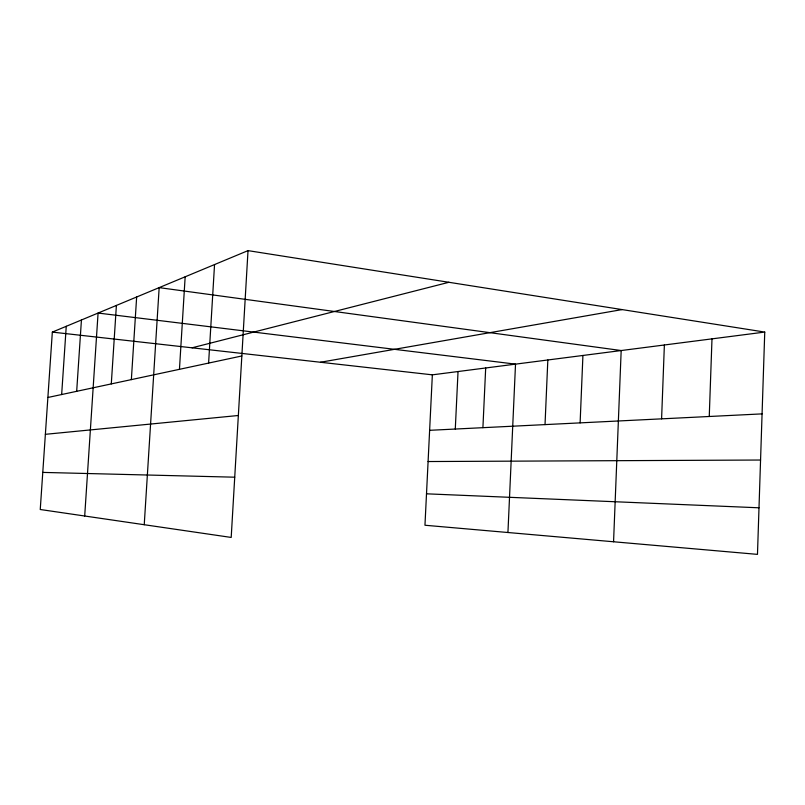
<?xml version="1.0" encoding="UTF-8"?>
<svg xmlns="http://www.w3.org/2000/svg" width="805" height="805" viewBox="0 0 805 805"><rect width="100%" height="100%" fill="white"/><g stroke="black" fill="none" stroke-linecap="round" stroke-linejoin="round"><path stroke-width="1.21" d="M764.75 332.073L757.475 554.373L424.96 525.242L432.355 374.838L764.75 332.073L248.02 250.627L52.335 332.103L40.25 509.505L231.196 537.438L248.02 250.627M709.255 416.497L711.992 338.855M661.589 418.852L664.377 344.983M613.561 541.765L621.178 350.537L159.169 287.627L144.236 524.719M580.113 422.877L582.921 355.468M545.025 424.607L547.833 359.976M507.935 532.508L515.522 364.132L98.079 313.054L84.696 516.005M455.288 429.045L458.035 371.528M482.909 427.676L485.687 367.976M208.606 363.075L214.543 264.563M179.455 369.324L185.16 276.799M131.356 379.618L136.649 297.005M111.291 383.915L116.393 305.437M61.653 394.541L66.252 326.307M76.676 391.321L81.436 319.988M192.053 347.81L448.898 282.293M47.887 397.479L241.842 355.971M320.471 362.25L622.074 309.583M45.372 434.318L238.35 415.491M429.629 430.313L762.073 413.881M428.089 461.537L760.564 460.027M42.776 472.404L234.728 477.194M426.509 493.817L758.994 507.794M52.335 332.103L432.355 374.838"/></g></svg>
